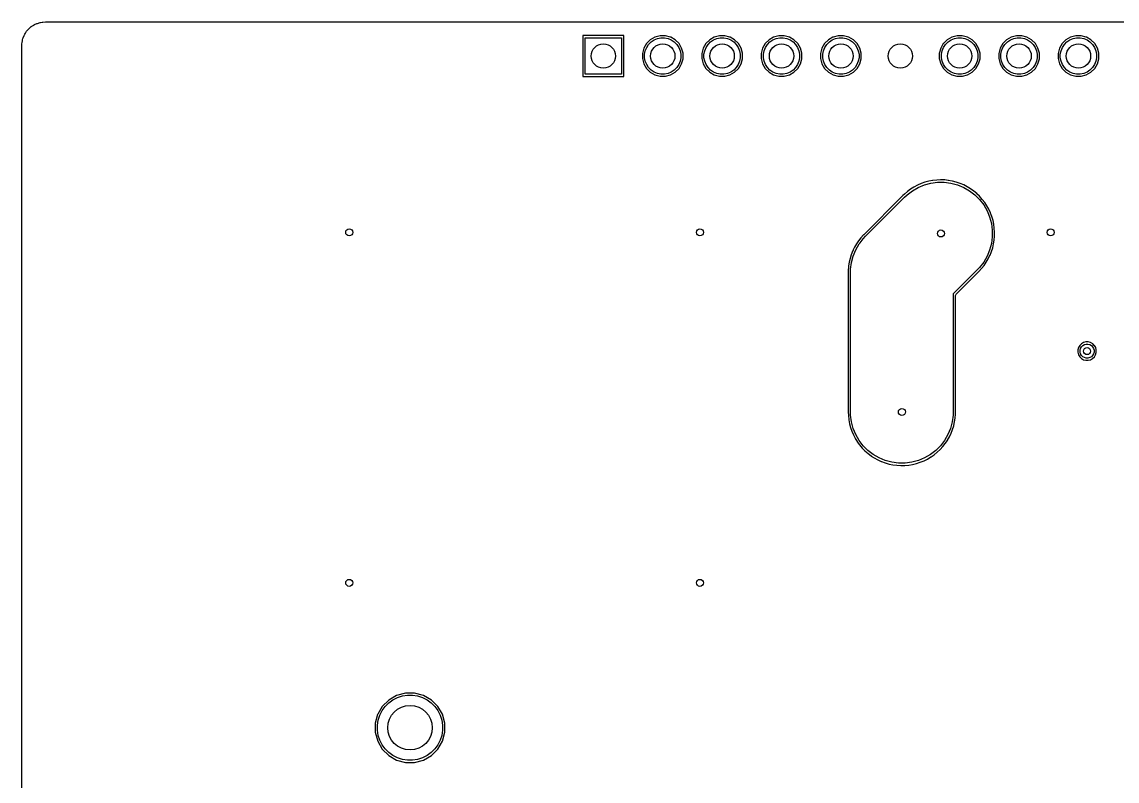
# Model space of a CAD drawing. Header units: inches. Extents: x 3.92 to 7.78, y -6.06 to -2.2.
# Drawn here: x 3.917 to 5.762, y -3.484 to -2.205 of the extents above; entities that cross this region are included whole.
import ezdxf

# ---------------------------------------------------------------- set-up
doc = ezdxf.new("R2010")
doc.units = ezdxf.units.IN
doc.header["$MEASUREMENT"] = 0
doc.layers.add('In1.Cu', color=91, linetype='CONTINUOUS', true_color=0x7fc87f)

msp = doc.modelspace()

# ---------------------------------------------------------------- linework, layer by layer
at = {"layer": 'In1.Cu', "linetype": 'CONTINUOUS'}
for p, q in [((3.9317, -2.2136), (3.9329, -2.2128)), ((3.9329, -2.2128), (3.933, -2.2125)), ((3.933, -2.2125), (3.9362, -2.2105)), ((3.9362, -2.2105), (3.9369, -2.21)), ((3.9369, -2.21), (3.937, -2.21)), ((3.937, -2.21), (3.9385, -2.2092)), ((3.9385, -2.2092), (3.9387, -2.2091)), ((3.9387, -2.2091), (3.9426, -2.2072)), ((3.9426, -2.2072), (3.9428, -2.2072)), ((3.9428, -2.2072), (3.9431, -2.2071)), ((3.9431, -2.2071), (3.9434, -2.207)), ((3.9434, -2.207), (3.9478, -2.2056)), ((3.9478, -2.2056), (3.948, -2.2057)), ((3.948, -2.2057), (3.9485, -2.2056)), ((3.9485, -2.2056), (3.9486, -2.2056)), ((3.9486, -2.2056), (3.9512, -2.2051)), ((3.9512, -2.2051), (3.9513, -2.2051)), ((3.9513, -2.2051), (3.9514, -2.205)), ((3.9514, -2.205), (3.9526, -2.205)), ((3.9526, -2.205), (3.9568, -2.2045)), ((3.9568, -2.2045), (3.957, -2.2047)), ((3.957, -2.2047), (5.8309, -2.2047)), ((3.9191, -2.2324), (3.9194, -2.2313)), ((3.9194, -2.2313), (3.9195, -2.2312)), ((3.9195, -2.2312), (3.9197, -2.2306)), ((3.9197, -2.2306), (3.9198, -2.2304)), ((3.9198, -2.2304), (3.921, -2.2275)), ((3.921, -2.2275), (3.9211, -2.2272)), ((3.9211, -2.2272), (3.9212, -2.2272)), ((3.9212, -2.2272), (3.9215, -2.2264)), ((3.9215, -2.2264), (3.9216, -2.2263)), ((3.9216, -2.2263), (3.9221, -2.2253)), ((3.9221, -2.2253), (3.9222, -2.2251)), ((3.9222, -2.2251), (3.9231, -2.2236)), ((3.9231, -2.2235), (3.9242, -2.222)), ((3.9231, -2.2236), (3.9231, -2.2235)), ((3.9242, -2.2219), (3.9245, -2.2215)), ((3.9242, -2.222), (3.9242, -2.2219)), ((3.9245, -2.2215), (3.9253, -2.2203)), ((3.9253, -2.2203), (3.9259, -2.2196)), ((3.9253, -2.2203), (3.9253, -2.2203)), ((3.9259, -2.2195), (3.9269, -2.2184)), ((3.9259, -2.2196), (3.9259, -2.2195)), ((3.9269, -2.2184), (3.927, -2.2182)), ((3.927, -2.2182), (3.9276, -2.2175)), ((3.9276, -2.2175), (3.9285, -2.2167)), ((3.9285, -2.2167), (3.9298, -2.2154)), ((3.9298, -2.2154), (3.9307, -2.2144)), ((3.9307, -2.2144), (3.9308, -2.2144)), ((3.9308, -2.2144), (3.9317, -2.2136)), ((4.9309, -2.2275), (4.8619, -2.2275)), ((4.8619, -2.2275), (4.8619, -2.2965)), ((4.8657, -2.2927), (4.8657, -2.2313)), ((4.8657, -2.2313), (4.9272, -2.2313)), ((4.9272, -2.2313), (4.9272, -2.2927)), ((4.9309, -2.2576), (4.9309, -2.2275)), ((4.9831, -2.2302), (4.9755, -2.2346)), ((4.9832, -2.2301), (4.9831, -2.2302)), ((4.992, -2.2278), (4.9832, -2.2301)), ((4.9875, -2.2326), (4.9934, -2.2314)), ((5.0009, -2.2278), (4.992, -2.2278)), ((4.9934, -2.2314), (4.9995, -2.2314)), ((4.9995, -2.2314), (5.0054, -2.2326)), ((5.0097, -2.2301), (5.0009, -2.2278)), ((5.0098, -2.2302), (5.0097, -2.2301)), ((5.0174, -2.2346), (5.0098, -2.2302)), ((5.0831, -2.2302), (5.0755, -2.2346)), ((5.0832, -2.2301), (5.0831, -2.2302)), ((5.092, -2.2278), (5.0832, -2.2301)), ((5.0875, -2.2326), (5.0934, -2.2314)), ((5.1009, -2.2278), (5.092, -2.2278)), ((5.0934, -2.2314), (5.0995, -2.2314)), ((5.0995, -2.2314), (5.1054, -2.2326)), ((5.1097, -2.2301), (5.1009, -2.2278)), ((5.1098, -2.2302), (5.1097, -2.2301)), ((5.1174, -2.2346), (5.1098, -2.2302)), ((5.1831, -2.2302), (5.1755, -2.2346)), ((5.1832, -2.2301), (5.1831, -2.2302)), ((5.192, -2.2278), (5.1832, -2.2301)), ((5.1875, -2.2326), (5.1934, -2.2314)), ((5.2009, -2.2278), (5.192, -2.2278)), ((5.1934, -2.2314), (5.1995, -2.2314)), ((5.1995, -2.2314), (5.2054, -2.2326)), ((5.2097, -2.2301), (5.2009, -2.2278)), ((5.2098, -2.2302), (5.2097, -2.2301)), ((5.2174, -2.2346), (5.2098, -2.2302)), ((5.2831, -2.2302), (5.2755, -2.2346)), ((5.2832, -2.2301), (5.2831, -2.2302)), ((5.292, -2.2278), (5.2832, -2.2301)), ((5.2875, -2.2326), (5.2934, -2.2314)), ((5.3009, -2.2278), (5.292, -2.2278)), ((5.2934, -2.2314), (5.2995, -2.2314)), ((5.2995, -2.2314), (5.3054, -2.2326)), ((5.3097, -2.2301), (5.3009, -2.2278)), ((5.3098, -2.2302), (5.3097, -2.2301)), ((5.3174, -2.2346), (5.3098, -2.2302)), ((5.4831, -2.2302), (5.4755, -2.2346)), ((5.4832, -2.2301), (5.4831, -2.2302)), ((5.492, -2.2278), (5.4832, -2.2301)), ((5.4875, -2.2326), (5.4934, -2.2314)), ((5.5009, -2.2278), (5.492, -2.2278)), ((5.4934, -2.2314), (5.4995, -2.2314)), ((5.4995, -2.2314), (5.5054, -2.2326)), ((5.5097, -2.2301), (5.5009, -2.2278)), ((5.5098, -2.2302), (5.5097, -2.2301)), ((5.5174, -2.2346), (5.5098, -2.2302)), ((5.5831, -2.2302), (5.5755, -2.2346)), ((5.5832, -2.2301), (5.5831, -2.2302)), ((5.592, -2.2278), (5.5832, -2.2301)), ((5.5875, -2.2326), (5.5934, -2.2314)), ((5.6009, -2.2278), (5.592, -2.2278)), ((5.5934, -2.2314), (5.5995, -2.2314)), ((5.5995, -2.2314), (5.6054, -2.2326)), ((5.6097, -2.2301), (5.6009, -2.2278)), ((5.6098, -2.2302), (5.6097, -2.2301)), ((5.6174, -2.2346), (5.6098, -2.2302)), ((5.6831, -2.2302), (5.6755, -2.2346)), ((5.6832, -2.2301), (5.6831, -2.2302)), ((5.692, -2.2278), (5.6832, -2.2301)), ((5.6875, -2.2326), (5.6934, -2.2314)), ((5.7009, -2.2278), (5.692, -2.2278)), ((5.6934, -2.2314), (5.6995, -2.2314)), ((5.6995, -2.2314), (5.7054, -2.2326)), ((5.7097, -2.2301), (5.7009, -2.2278)), ((5.7098, -2.2302), (5.7097, -2.2301)), ((5.7174, -2.2346), (5.7098, -2.2302)), ((3.9173, -2.244), (3.9174, -2.2427)), ((3.9173, -2.6267), (3.9173, -2.244)), ((3.9174, -2.2417), (3.9176, -2.2394)), ((3.9174, -2.2427), (3.9174, -2.2417)), ((3.9176, -2.2391), (3.9181, -2.2362)), ((3.9176, -2.2394), (3.9176, -2.2391)), ((3.9181, -2.2362), (3.9183, -2.2352)), ((3.9181, -2.2362), (3.9181, -2.2362)), ((3.9183, -2.2352), (3.9184, -2.235)), ((3.9184, -2.235), (3.9185, -2.2346)), ((3.9185, -2.2346), (3.9191, -2.2324)), ((4.9646, -2.2488), (4.9622, -2.2576)), ((4.9689, -2.2411), (4.9646, -2.2487)), ((4.9646, -2.2487), (4.9646, -2.2488)), ((4.9671, -2.2531), (4.9694, -2.2475)), ((4.9691, -2.241), (4.9689, -2.2411)), ((4.9755, -2.2346), (4.9691, -2.241)), ((4.9694, -2.2475), (4.9727, -2.2425)), ((4.9727, -2.2425), (4.977, -2.2383)), ((4.977, -2.2383), (4.982, -2.2349)), ((4.982, -2.2349), (4.9875, -2.2326)), ((5.0054, -2.2326), (5.0109, -2.2349)), ((5.0109, -2.2349), (5.0159, -2.2383)), ((5.0159, -2.2383), (5.0202, -2.2425)), ((5.0239, -2.241), (5.0174, -2.2346)), ((5.0202, -2.2425), (5.0235, -2.2475)), ((5.0235, -2.2475), (5.0258, -2.2531)), ((5.0283, -2.2488), (5.0239, -2.241)), ((5.0307, -2.2574), (5.0283, -2.2488)), ((5.0646, -2.2488), (5.0622, -2.2576)), ((5.0689, -2.2411), (5.0646, -2.2487)), ((5.0646, -2.2487), (5.0646, -2.2488)), ((5.0671, -2.2531), (5.0694, -2.2475)), ((5.0691, -2.241), (5.0689, -2.2411)), ((5.0755, -2.2346), (5.0691, -2.241)), ((5.0694, -2.2475), (5.0727, -2.2425)), ((5.0727, -2.2425), (5.077, -2.2383)), ((5.077, -2.2383), (5.082, -2.2349)), ((5.082, -2.2349), (5.0875, -2.2326)), ((5.1054, -2.2326), (5.1109, -2.2349)), ((5.1109, -2.2349), (5.1159, -2.2383)), ((5.1159, -2.2383), (5.1202, -2.2425)), ((5.1239, -2.241), (5.1174, -2.2346)), ((5.1202, -2.2425), (5.1235, -2.2475)), ((5.1235, -2.2475), (5.1258, -2.2531)), ((5.1283, -2.2488), (5.1239, -2.241)), ((5.1307, -2.2574), (5.1283, -2.2488)), ((5.1646, -2.2488), (5.1622, -2.2576)), ((5.1689, -2.2411), (5.1646, -2.2487)), ((5.1646, -2.2487), (5.1646, -2.2488)), ((5.1671, -2.2531), (5.1694, -2.2475)), ((5.1691, -2.241), (5.1689, -2.2411)), ((5.1755, -2.2346), (5.1691, -2.241)), ((5.1694, -2.2475), (5.1727, -2.2425)), ((5.1727, -2.2425), (5.177, -2.2383)), ((5.177, -2.2383), (5.182, -2.2349)), ((5.182, -2.2349), (5.1875, -2.2326)), ((5.2054, -2.2326), (5.2109, -2.2349)), ((5.2109, -2.2349), (5.2159, -2.2383)), ((5.2159, -2.2383), (5.2202, -2.2425)), ((5.2239, -2.241), (5.2174, -2.2346)), ((5.2202, -2.2425), (5.2235, -2.2475)), ((5.2235, -2.2475), (5.2258, -2.2531)), ((5.2283, -2.2488), (5.2239, -2.241)), ((5.2307, -2.2574), (5.2283, -2.2488)), ((5.2646, -2.2488), (5.2622, -2.2576)), ((5.2689, -2.2411), (5.2646, -2.2487)), ((5.2646, -2.2487), (5.2646, -2.2488)), ((5.2671, -2.2531), (5.2694, -2.2475)), ((5.2691, -2.241), (5.2689, -2.2411)), ((5.2755, -2.2346), (5.2691, -2.241)), ((5.2694, -2.2475), (5.2727, -2.2425)), ((5.2727, -2.2425), (5.277, -2.2383)), ((5.277, -2.2383), (5.282, -2.2349)), ((5.282, -2.2349), (5.2875, -2.2326)), ((5.3054, -2.2326), (5.3109, -2.2349)), ((5.3109, -2.2349), (5.3159, -2.2383)), ((5.3159, -2.2383), (5.3202, -2.2425)), ((5.3239, -2.241), (5.3174, -2.2346)), ((5.3202, -2.2425), (5.3235, -2.2475)), ((5.3235, -2.2475), (5.3258, -2.2531)), ((5.3283, -2.2488), (5.3239, -2.241)), ((5.3307, -2.2574), (5.3283, -2.2488)), ((5.4646, -2.2488), (5.4622, -2.2576)), ((5.4689, -2.2411), (5.4646, -2.2487)), ((5.4646, -2.2487), (5.4646, -2.2488)), ((5.4671, -2.2531), (5.4694, -2.2475)), ((5.4691, -2.241), (5.4689, -2.2411)), ((5.4755, -2.2346), (5.4691, -2.241)), ((5.4694, -2.2475), (5.4727, -2.2425)), ((5.4727, -2.2425), (5.477, -2.2383)), ((5.477, -2.2383), (5.482, -2.2349)), ((5.482, -2.2349), (5.4875, -2.2326)), ((5.5054, -2.2326), (5.5109, -2.2349)), ((5.5109, -2.2349), (5.5159, -2.2383)), ((5.5159, -2.2383), (5.5202, -2.2425)), ((5.5239, -2.241), (5.5174, -2.2346)), ((5.5202, -2.2425), (5.5235, -2.2475)), ((5.5235, -2.2475), (5.5258, -2.2531)), ((5.5283, -2.2488), (5.5239, -2.241)), ((5.5307, -2.2574), (5.5283, -2.2488)), ((5.5646, -2.2488), (5.5622, -2.2576)), ((5.5689, -2.2411), (5.5646, -2.2487)), ((5.5646, -2.2487), (5.5646, -2.2488)), ((5.5671, -2.2531), (5.5694, -2.2475)), ((5.5691, -2.241), (5.5689, -2.2411)), ((5.5755, -2.2346), (5.5691, -2.241)), ((5.5694, -2.2475), (5.5727, -2.2425)), ((5.5727, -2.2425), (5.577, -2.2383)), ((5.577, -2.2383), (5.582, -2.2349)), ((5.582, -2.2349), (5.5875, -2.2326)), ((5.6054, -2.2326), (5.6109, -2.2349)), ((5.6109, -2.2349), (5.6159, -2.2383)), ((5.6159, -2.2383), (5.6202, -2.2425)), ((5.6239, -2.241), (5.6174, -2.2346)), ((5.6202, -2.2425), (5.6235, -2.2475)), ((5.6235, -2.2475), (5.6258, -2.2531)), ((5.6283, -2.2488), (5.6239, -2.241)), ((5.6307, -2.2574), (5.6283, -2.2488)), ((5.6646, -2.2488), (5.6622, -2.2576)), ((5.6689, -2.2411), (5.6646, -2.2487)), ((5.6646, -2.2487), (5.6646, -2.2488)), ((5.6671, -2.2531), (5.6694, -2.2475)), ((5.6691, -2.241), (5.6689, -2.2411)), ((5.6755, -2.2346), (5.6691, -2.241)), ((5.6694, -2.2475), (5.6727, -2.2425)), ((5.6727, -2.2425), (5.677, -2.2383)), ((5.677, -2.2383), (5.682, -2.2349)), ((5.682, -2.2349), (5.6875, -2.2326)), ((5.7054, -2.2326), (5.7109, -2.2349)), ((5.7109, -2.2349), (5.7159, -2.2383)), ((5.7159, -2.2383), (5.7202, -2.2425)), ((5.7239, -2.241), (5.7174, -2.2346)), ((5.7202, -2.2425), (5.7235, -2.2475)), ((5.7235, -2.2475), (5.7258, -2.2531)), ((5.7283, -2.2488), (5.7239, -2.241)), ((5.7307, -2.2574), (5.7283, -2.2488)), ((4.9309, -2.2965), (4.9309, -2.2576)), ((4.9622, -2.2576), (4.9622, -2.2664)), ((4.9622, -2.2664), (4.9646, -2.2752)), ((4.9659, -2.259), (4.9671, -2.2531)), ((4.9659, -2.265), (4.9659, -2.259)), ((4.9671, -2.2709), (4.9659, -2.265)), ((5.0258, -2.2531), (5.027, -2.259)), ((5.027, -2.265), (5.0258, -2.2709)), ((5.027, -2.259), (5.027, -2.265)), ((5.0283, -2.2752), (5.0307, -2.2666)), ((5.0307, -2.2576), (5.0307, -2.2574)), ((5.0307, -2.2666), (5.0307, -2.2576)), ((5.0622, -2.2576), (5.0622, -2.2664)), ((5.0622, -2.2664), (5.0646, -2.2752)), ((5.0659, -2.259), (5.0671, -2.2531)), ((5.0659, -2.265), (5.0659, -2.259)), ((5.0671, -2.2709), (5.0659, -2.265)), ((5.1258, -2.2531), (5.127, -2.259)), ((5.127, -2.265), (5.1258, -2.2709)), ((5.127, -2.259), (5.127, -2.265)), ((5.1283, -2.2752), (5.1307, -2.2666)), ((5.1307, -2.2576), (5.1307, -2.2574)), ((5.1307, -2.2666), (5.1307, -2.2576)), ((5.1622, -2.2576), (5.1622, -2.2664)), ((5.1622, -2.2664), (5.1646, -2.2752)), ((5.1659, -2.259), (5.1671, -2.2531)), ((5.1659, -2.265), (5.1659, -2.259)), ((5.1671, -2.2709), (5.1659, -2.265)), ((5.2258, -2.2531), (5.227, -2.259)), ((5.227, -2.265), (5.2258, -2.2709)), ((5.227, -2.259), (5.227, -2.265)), ((5.2283, -2.2752), (5.2307, -2.2666)), ((5.2307, -2.2576), (5.2307, -2.2574)), ((5.2307, -2.2666), (5.2307, -2.2576)), ((5.2622, -2.2576), (5.2622, -2.2664)), ((5.2622, -2.2664), (5.2646, -2.2752)), ((5.2659, -2.259), (5.2671, -2.2531)), ((5.2659, -2.265), (5.2659, -2.259)), ((5.2671, -2.2709), (5.2659, -2.265)), ((5.3258, -2.2531), (5.327, -2.259)), ((5.327, -2.265), (5.3258, -2.2709)), ((5.327, -2.259), (5.327, -2.265)), ((5.3283, -2.2752), (5.3307, -2.2666)), ((5.3307, -2.2594), (5.3307, -2.2574)), ((5.3307, -2.2666), (5.3307, -2.2594)), ((5.4622, -2.2576), (5.4622, -2.2664)), ((5.4622, -2.2664), (5.4646, -2.2752)), ((5.4659, -2.259), (5.4671, -2.2531)), ((5.4659, -2.265), (5.4659, -2.259)), ((5.4671, -2.2709), (5.4659, -2.265)), ((5.5258, -2.2531), (5.527, -2.259)), ((5.527, -2.265), (5.5258, -2.2709)), ((5.527, -2.259), (5.527, -2.265)), ((5.5283, -2.2752), (5.5307, -2.2666)), ((5.5307, -2.2576), (5.5307, -2.2574)), ((5.5307, -2.2666), (5.5307, -2.2576)), ((5.5622, -2.2576), (5.5622, -2.2664)), ((5.5622, -2.2664), (5.5646, -2.2752)), ((5.5659, -2.259), (5.5671, -2.2531)), ((5.5659, -2.265), (5.5659, -2.259)), ((5.5671, -2.2709), (5.5659, -2.265)), ((5.6258, -2.2531), (5.627, -2.259)), ((5.627, -2.265), (5.6258, -2.2709)), ((5.627, -2.259), (5.627, -2.265)), ((5.6283, -2.2752), (5.6307, -2.2666)), ((5.6307, -2.2576), (5.6307, -2.2574)), ((5.6307, -2.2666), (5.6307, -2.2576)), ((5.6622, -2.2576), (5.6622, -2.2664)), ((5.6622, -2.2664), (5.6646, -2.2752)), ((5.6659, -2.259), (5.6671, -2.2531)), ((5.6659, -2.265), (5.6659, -2.259)), ((5.6671, -2.2709), (5.6659, -2.265)), ((5.7258, -2.2531), (5.727, -2.259)), ((5.727, -2.265), (5.7258, -2.2709)), ((5.727, -2.259), (5.727, -2.265)), ((5.7283, -2.2752), (5.7307, -2.2666)), ((5.7307, -2.2666), (5.7307, -2.2574)), ((4.9646, -2.2752), (4.9646, -2.2754)), ((4.9646, -2.2754), (4.969, -2.283)), ((4.9694, -2.2765), (4.9671, -2.2709)), ((4.969, -2.283), (4.9755, -2.2894)), ((4.9727, -2.2815), (4.9694, -2.2765)), ((4.977, -2.2857), (4.9727, -2.2815)), ((4.982, -2.2891), (4.977, -2.2857)), ((5.0159, -2.2857), (5.0109, -2.2891)), ((5.0202, -2.2815), (5.0159, -2.2857)), ((5.0174, -2.2894), (5.0239, -2.283)), ((5.0235, -2.2765), (5.0202, -2.2815)), ((5.0258, -2.2709), (5.0235, -2.2765)), ((5.0239, -2.283), (5.0283, -2.2752)), ((5.0646, -2.2752), (5.0646, -2.2754)), ((5.0646, -2.2754), (5.069, -2.283)), ((5.0694, -2.2765), (5.0671, -2.2709)), ((5.069, -2.283), (5.0755, -2.2894)), ((5.0727, -2.2815), (5.0694, -2.2765)), ((5.077, -2.2857), (5.0727, -2.2815)), ((5.082, -2.2891), (5.077, -2.2857)), ((5.1159, -2.2857), (5.1109, -2.2891)), ((5.1202, -2.2815), (5.1159, -2.2857)), ((5.1174, -2.2894), (5.1239, -2.283)), ((5.1235, -2.2765), (5.1202, -2.2815)), ((5.1258, -2.2709), (5.1235, -2.2765)), ((5.1239, -2.283), (5.1283, -2.2752)), ((5.1646, -2.2752), (5.1646, -2.2754)), ((5.1646, -2.2754), (5.169, -2.283)), ((5.1694, -2.2765), (5.1671, -2.2709)), ((5.169, -2.283), (5.1755, -2.2894)), ((5.1727, -2.2815), (5.1694, -2.2765)), ((5.177, -2.2857), (5.1727, -2.2815)), ((5.182, -2.2891), (5.177, -2.2857)), ((5.2159, -2.2857), (5.2109, -2.2891)), ((5.2202, -2.2815), (5.2159, -2.2857)), ((5.2174, -2.2894), (5.2239, -2.283)), ((5.2235, -2.2765), (5.2202, -2.2815)), ((5.2258, -2.2709), (5.2235, -2.2765)), ((5.2239, -2.283), (5.2283, -2.2752)), ((5.2646, -2.2752), (5.2646, -2.2754)), ((5.2646, -2.2754), (5.269, -2.283)), ((5.2694, -2.2765), (5.2671, -2.2709)), ((5.269, -2.283), (5.2755, -2.2894)), ((5.2727, -2.2815), (5.2694, -2.2765)), ((5.277, -2.2857), (5.2727, -2.2815)), ((5.282, -2.2891), (5.277, -2.2857)), ((5.3159, -2.2857), (5.3109, -2.2891)), ((5.3202, -2.2815), (5.3159, -2.2857)), ((5.3174, -2.2894), (5.3239, -2.283)), ((5.3235, -2.2765), (5.3202, -2.2815)), ((5.3258, -2.2709), (5.3235, -2.2765)), ((5.3239, -2.283), (5.3283, -2.2752)), ((5.4646, -2.2752), (5.4646, -2.2754)), ((5.4646, -2.2754), (5.469, -2.283)), ((5.4694, -2.2765), (5.4671, -2.2709)), ((5.469, -2.283), (5.4755, -2.2894)), ((5.4727, -2.2815), (5.4694, -2.2765)), ((5.477, -2.2857), (5.4727, -2.2815)), ((5.482, -2.2891), (5.477, -2.2857)), ((5.5159, -2.2857), (5.5109, -2.2891)), ((5.5202, -2.2815), (5.5159, -2.2857)), ((5.5174, -2.2894), (5.5239, -2.283)), ((5.5235, -2.2765), (5.5202, -2.2815)), ((5.5258, -2.2709), (5.5235, -2.2765)), ((5.5239, -2.283), (5.5283, -2.2752)), ((5.5646, -2.2752), (5.5646, -2.2754)), ((5.5646, -2.2754), (5.569, -2.283)), ((5.5694, -2.2765), (5.5671, -2.2709)), ((5.569, -2.283), (5.5755, -2.2894)), ((5.5727, -2.2815), (5.5694, -2.2765)), ((5.577, -2.2857), (5.5727, -2.2815)), ((5.582, -2.2891), (5.577, -2.2857)), ((5.6159, -2.2857), (5.6109, -2.2891)), ((5.6202, -2.2815), (5.6159, -2.2857)), ((5.6174, -2.2894), (5.6239, -2.283)), ((5.6235, -2.2765), (5.6202, -2.2815)), ((5.6258, -2.2709), (5.6235, -2.2765)), ((5.6239, -2.283), (5.6283, -2.2752)), ((5.6646, -2.2752), (5.6646, -2.2754)), ((5.6646, -2.2754), (5.669, -2.283)), ((5.6694, -2.2765), (5.6671, -2.2709)), ((5.669, -2.283), (5.6755, -2.2894)), ((5.6727, -2.2815), (5.6694, -2.2765)), ((5.677, -2.2857), (5.6727, -2.2815)), ((5.682, -2.2891), (5.677, -2.2857)), ((5.7159, -2.2857), (5.7109, -2.2891)), ((5.7202, -2.2815), (5.7159, -2.2857)), ((5.7174, -2.2894), (5.7239, -2.283)), ((5.7235, -2.2765), (5.7202, -2.2815)), ((5.7258, -2.2709), (5.7235, -2.2765)), ((5.7239, -2.283), (5.7283, -2.2752)), ((4.8619, -2.2965), (4.9309, -2.2965)), ((4.9272, -2.2927), (4.8657, -2.2927)), ((4.9755, -2.2894), (4.9832, -2.2939)), ((4.9875, -2.2914), (4.982, -2.2891)), ((4.9832, -2.2939), (4.9919, -2.2962)), ((4.9934, -2.2926), (4.9875, -2.2914)), ((4.9919, -2.2962), (5.001, -2.2962)), ((4.9995, -2.2926), (4.9934, -2.2926)), ((5.0054, -2.2914), (4.9995, -2.2926)), ((5.001, -2.2962), (5.0097, -2.2939)), ((5.0109, -2.2891), (5.0054, -2.2914)), ((5.0097, -2.2939), (5.0174, -2.2894)), ((5.0097, -2.2939), (5.0097, -2.2939)), ((5.0755, -2.2894), (5.0832, -2.2939)), ((5.0875, -2.2914), (5.082, -2.2891)), ((5.0832, -2.2939), (5.0919, -2.2962)), ((5.0934, -2.2926), (5.0875, -2.2914)), ((5.0919, -2.2962), (5.101, -2.2962)), ((5.0995, -2.2926), (5.0934, -2.2926)), ((5.1054, -2.2914), (5.0995, -2.2926)), ((5.101, -2.2962), (5.1097, -2.2939)), ((5.1109, -2.2891), (5.1054, -2.2914)), ((5.1097, -2.2939), (5.1174, -2.2894)), ((5.1097, -2.2939), (5.1097, -2.2939)), ((5.1755, -2.2894), (5.1832, -2.2939)), ((5.1875, -2.2914), (5.182, -2.2891)), ((5.1832, -2.2939), (5.1919, -2.2962)), ((5.1934, -2.2926), (5.1875, -2.2914)), ((5.1919, -2.2962), (5.201, -2.2962)), ((5.1995, -2.2926), (5.1934, -2.2926)), ((5.2054, -2.2914), (5.1995, -2.2926)), ((5.201, -2.2962), (5.2097, -2.2939)), ((5.2109, -2.2891), (5.2054, -2.2914)), ((5.2097, -2.2939), (5.2174, -2.2894)), ((5.2097, -2.2939), (5.2097, -2.2939)), ((5.2755, -2.2894), (5.2832, -2.2939)), ((5.2875, -2.2914), (5.282, -2.2891)), ((5.2832, -2.2939), (5.2919, -2.2962)), ((5.2934, -2.2926), (5.2875, -2.2914)), ((5.2919, -2.2962), (5.301, -2.2962)), ((5.2995, -2.2926), (5.2934, -2.2926)), ((5.3054, -2.2914), (5.2995, -2.2926)), ((5.301, -2.2962), (5.3097, -2.2939)), ((5.3109, -2.2891), (5.3054, -2.2914)), ((5.3097, -2.2939), (5.3174, -2.2894)), ((5.3097, -2.2939), (5.3097, -2.2939)), ((5.4755, -2.2894), (5.4832, -2.2939)), ((5.4875, -2.2914), (5.482, -2.2891)), ((5.4832, -2.2939), (5.4919, -2.2962)), ((5.4934, -2.2926), (5.4875, -2.2914)), ((5.4919, -2.2962), (5.501, -2.2962)), ((5.4995, -2.2926), (5.4934, -2.2926)), ((5.5054, -2.2914), (5.4995, -2.2926)), ((5.501, -2.2962), (5.5097, -2.2939)), ((5.5109, -2.2891), (5.5054, -2.2914)), ((5.5097, -2.2939), (5.5174, -2.2894)), ((5.5097, -2.2939), (5.5097, -2.2939)), ((5.5755, -2.2894), (5.5832, -2.2939)), ((5.5875, -2.2914), (5.582, -2.2891)), ((5.5832, -2.2939), (5.5919, -2.2962)), ((5.5934, -2.2926), (5.5875, -2.2914)), ((5.5919, -2.2962), (5.601, -2.2962)), ((5.5995, -2.2926), (5.5934, -2.2926)), ((5.6054, -2.2914), (5.5995, -2.2926)), ((5.601, -2.2962), (5.6097, -2.2939)), ((5.6109, -2.2891), (5.6054, -2.2914)), ((5.6097, -2.2939), (5.6174, -2.2894)), ((5.6097, -2.2939), (5.6097, -2.2939)), ((5.6755, -2.2894), (5.6832, -2.2939)), ((5.6875, -2.2914), (5.682, -2.2891)), ((5.6832, -2.2939), (5.6919, -2.2962)), ((5.6934, -2.2926), (5.6875, -2.2914)), ((5.6919, -2.2962), (5.701, -2.2962)), ((5.6995, -2.2926), (5.6934, -2.2926)), ((5.7054, -2.2914), (5.6995, -2.2926)), ((5.701, -2.2962), (5.7097, -2.2939)), ((5.7109, -2.2891), (5.7054, -2.2914)), ((5.7097, -2.2939), (5.7174, -2.2894)), ((5.7097, -2.2939), (5.7097, -2.2939)), ((5.4578, -2.4709), (5.4511, -2.4717)), ((5.4579, -2.4709), (5.4578, -2.4709)), ((5.4643, -2.4706), (5.4579, -2.4709)), ((5.4711, -2.4708), (5.4643, -2.4706)), ((5.4712, -2.4708), (5.4711, -2.4708)), ((5.4773, -2.4715), (5.4712, -2.4708)), ((5.4078, -2.4959), (5.4168, -2.489)), ((5.4138, -2.4865), (5.4087, -2.4902)), ((5.4195, -2.4828), (5.4138, -2.4865)), ((5.4168, -2.489), (5.4266, -2.4834)), ((5.4254, -2.4798), (5.4195, -2.4828)), ((5.4315, -2.477), (5.4254, -2.4797)), ((5.4254, -2.4797), (5.4254, -2.4798)), ((5.4266, -2.4834), (5.4371, -2.479)), ((5.4379, -2.4748), (5.4315, -2.477)), ((5.4371, -2.479), (5.448, -2.4761)), ((5.4446, -2.473), (5.4379, -2.4748)), ((5.4447, -2.4729), (5.4446, -2.473)), ((5.4508, -2.4717), (5.4447, -2.4729)), ((5.4447, -2.4729), (5.4447, -2.4729)), ((5.448, -2.4761), (5.4592, -2.4746)), ((5.4509, -2.4717), (5.4508, -2.4717)), ((5.4511, -2.4717), (5.4509, -2.4717)), ((5.4592, -2.4746), (5.4706, -2.4746)), ((5.4706, -2.4746), (5.4818, -2.4761)), ((5.4775, -2.4715), (5.4773, -2.4715)), ((5.4776, -2.4715), (5.4775, -2.4715)), ((5.4839, -2.4726), (5.4776, -2.4715)), ((5.4818, -2.4761), (5.4927, -2.479)), ((5.4839, -2.4727), (5.4839, -2.4726)), ((5.4841, -2.4727), (5.4839, -2.4727)), ((5.4906, -2.4743), (5.4841, -2.4727)), ((5.4971, -2.4766), (5.4906, -2.4743)), ((5.4927, -2.479), (5.5032, -2.4834)), ((5.4973, -2.4767), (5.4971, -2.4766)), ((5.4974, -2.4767), (5.4973, -2.4767)), ((5.5033, -2.4791), (5.4974, -2.4767)), ((5.5032, -2.4834), (5.513, -2.489)), ((5.5091, -2.4822), (5.5033, -2.4791)), ((5.5092, -2.4822), (5.5091, -2.4822)), ((5.5091, -2.4822), (5.5091, -2.4822)), ((5.5146, -2.4855), (5.5092, -2.4822)), ((5.513, -2.489), (5.522, -2.4959)), ((5.5202, -2.4896), (5.5146, -2.4855)), ((5.5254, -2.4939), (5.5202, -2.4896)), ((5.401, -2.4971), (5.3352, -2.563)), ((5.3378, -2.5656), (5.4037, -2.4998)), ((5.4035, -2.4947), (5.401, -2.4971)), ((5.4087, -2.4902), (5.4035, -2.4947)), ((5.4037, -2.4998), (5.4078, -2.4959)), ((5.522, -2.4959), (5.53, -2.5039)), ((5.5255, -2.494), (5.5254, -2.4939)), ((5.5301, -2.4983), (5.5255, -2.494)), ((5.53, -2.5039), (5.5369, -2.5129)), ((5.5346, -2.5035), (5.5301, -2.4983)), ((5.5387, -2.5087), (5.5346, -2.5035)), ((5.5369, -2.5129), (5.5426, -2.5227)), ((5.5424, -2.5143), (5.5387, -2.5087)), ((5.5454, -2.5199), (5.5424, -2.5143)), ((5.5426, -2.5227), (5.5469, -2.5332)), ((5.5483, -2.5263), (5.5454, -2.5199)), ((5.5484, -2.5264), (5.5483, -2.5263)), ((5.5484, -2.5265), (5.5484, -2.5264)), ((5.5506, -2.5323), (5.5484, -2.5265)), ((5.5469, -2.5332), (5.5498, -2.5441)), ((5.5498, -2.5441), (5.5513, -2.5554)), ((5.5526, -2.5389), (5.5506, -2.5323)), ((5.5539, -2.5452), (5.5526, -2.5389)), ((5.3349, -2.5632), (5.3346, -2.5635)), ((5.3352, -2.563), (5.3349, -2.5632)), ((5.5513, -2.5554), (5.5513, -2.5667)), ((5.5548, -2.552), (5.5539, -2.5452)), ((5.5553, -2.5587), (5.5548, -2.552)), ((5.5552, -2.5654), (5.5553, -2.5587)), ((5.3226, -2.5787), (5.3194, -2.5841)), ((5.3214, -2.5885), (5.3271, -2.5787)), ((5.3227, -2.5785), (5.3226, -2.5787)), ((5.3228, -2.5784), (5.3227, -2.5785)), ((5.3241, -2.5765), (5.3228, -2.5784)), ((5.3261, -2.5735), (5.3241, -2.5765)), ((5.3241, -2.5765), (5.3241, -2.5765)), ((5.33, -2.5686), (5.3261, -2.5735)), ((5.3261, -2.5735), (5.3261, -2.5735)), ((5.3271, -2.5787), (5.3288, -2.5765)), ((5.3288, -2.5765), (5.334, -2.5698)), ((5.3301, -2.5685), (5.33, -2.5686)), ((5.3346, -2.5635), (5.3301, -2.5685)), ((5.334, -2.5698), (5.3378, -2.5656)), ((5.5498, -2.5779), (5.5469, -2.5889)), ((5.5513, -2.5667), (5.5498, -2.5779)), ((5.5521, -2.5849), (5.5536, -2.5786)), ((5.5536, -2.5786), (5.5546, -2.5724)), ((5.5546, -2.5721), (5.5552, -2.5657)), ((5.5546, -2.5724), (5.5546, -2.5721)), ((5.5552, -2.5657), (5.5552, -2.5654)), ((5.3139, -2.5967), (5.3119, -2.603)), ((5.3148, -2.5943), (5.3139, -2.5967)), ((5.3142, -2.61), (5.3171, -2.599)), ((5.3149, -2.5943), (5.3148, -2.5943)), ((5.3161, -2.591), (5.3149, -2.5943)), ((5.3163, -2.5906), (5.3161, -2.591)), ((5.3172, -2.5889), (5.3163, -2.5906)), ((5.3171, -2.599), (5.3214, -2.5885)), ((5.3189, -2.585), (5.3172, -2.5888)), ((5.3172, -2.5888), (5.3172, -2.5889)), ((5.319, -2.585), (5.3189, -2.585)), ((5.3194, -2.5841), (5.319, -2.585)), ((5.3194, -2.5841), (5.3194, -2.5841)), ((5.5426, -2.5993), (5.5369, -2.6091)), ((5.5469, -2.5889), (5.5426, -2.5993)), ((5.5447, -2.6035), (5.5475, -2.5978)), ((5.5475, -2.5978), (5.5476, -2.5976)), ((5.5476, -2.5976), (5.55, -2.5914)), ((5.55, -2.5914), (5.5521, -2.5849)), ((5.3093, -2.6165), (5.3088, -2.6234)), ((5.3094, -2.6156), (5.3093, -2.6164)), ((5.3093, -2.6164), (5.3093, -2.6165)), ((5.3104, -2.6095), (5.3094, -2.6156)), ((5.3119, -2.603), (5.3104, -2.6095)), ((5.3127, -2.6212), (5.3142, -2.61)), ((5.53, -2.6181), (5.5261, -2.6223)), ((5.5369, -2.6091), (5.53, -2.6181)), ((5.5333, -2.6202), (5.5375, -2.6149)), ((5.5375, -2.6148), (5.5376, -2.6147)), ((5.5375, -2.6149), (5.5375, -2.6148)), ((5.5376, -2.6147), (5.5412, -2.6096)), ((5.5412, -2.6096), (5.5413, -2.6094)), ((5.5413, -2.6094), (5.5447, -2.6035)), ((3.9173, -3.3861), (3.9173, -2.6267)), ((5.3088, -2.6234), (5.3087, -2.6267)), ((5.3087, -2.6267), (5.3087, -2.8616)), ((5.3125, -2.6268), (5.3127, -2.6212)), ((5.3125, -2.8616), (5.3125, -2.6268)), ((5.5261, -2.6223), (5.4857, -2.6627)), ((5.4904, -2.6634), (5.5289, -2.6249)), ((5.5289, -2.6249), (5.5332, -2.6202)), ((5.5332, -2.6202), (5.5333, -2.6202)), ((5.4857, -2.6627), (5.4857, -2.8616)), ((5.4894, -2.6656), (5.4904, -2.6634)), ((5.4894, -2.7573), (5.4894, -2.6656)), ((5.7015, -2.7469), (5.6986, -2.7496)), ((5.705, -2.7448), (5.7015, -2.7468)), ((5.7015, -2.7468), (5.7015, -2.7469)), ((5.709, -2.7437), (5.705, -2.7448)), ((5.705, -2.7448), (5.705, -2.7448)), ((5.7064, -2.7483), (5.7094, -2.7475)), ((5.7131, -2.7437), (5.709, -2.7437)), ((5.7094, -2.7475), (5.7125, -2.7475)), ((5.7125, -2.7475), (5.7155, -2.7483)), ((5.7168, -2.7447), (5.7131, -2.7437)), ((5.717, -2.7448), (5.7168, -2.7447)), ((5.7205, -2.7468), (5.717, -2.7448)), ((5.7206, -2.7469), (5.7205, -2.7468)), ((5.7232, -2.7495), (5.7206, -2.7469)), ((5.4894, -2.8617), (5.4894, -2.7573)), ((5.6965, -2.7532), (5.6954, -2.7573)), ((5.6954, -2.7573), (5.6954, -2.7612)), ((5.6954, -2.7612), (5.6965, -2.7652)), ((5.6986, -2.7496), (5.6965, -2.7532)), ((5.6965, -2.7652), (5.6986, -2.7688)), ((5.6993, -2.7577), (5.7001, -2.7547)), ((5.6993, -2.7608), (5.6993, -2.7577)), ((5.7001, -2.7638), (5.6993, -2.7608)), ((5.7001, -2.7547), (5.7016, -2.7521)), ((5.7016, -2.7664), (5.7001, -2.7638)), ((5.7016, -2.7521), (5.7038, -2.7499)), ((5.7038, -2.7499), (5.7064, -2.7483)), ((5.7155, -2.7483), (5.7182, -2.7499)), ((5.7182, -2.7499), (5.7203, -2.7521)), ((5.7203, -2.7521), (5.7219, -2.7547)), ((5.7219, -2.7638), (5.7203, -2.7664)), ((5.7219, -2.7547), (5.7227, -2.7577)), ((5.7227, -2.7608), (5.7219, -2.7638)), ((5.7227, -2.7577), (5.7227, -2.7608)), ((5.7235, -2.7498), (5.7232, -2.7495)), ((5.7255, -2.7533), (5.7235, -2.7498)), ((5.7235, -2.7686), (5.7254, -2.7653)), ((5.7254, -2.7653), (5.7265, -2.7613)), ((5.7254, -2.7653), (5.7254, -2.7653)), ((5.7265, -2.7572), (5.7255, -2.7533)), ((5.7265, -2.7613), (5.7265, -2.7572)), ((5.6986, -2.7688), (5.7015, -2.7717)), ((5.7015, -2.7717), (5.7015, -2.7717)), ((5.7015, -2.7717), (5.7049, -2.7737)), ((5.7038, -2.7686), (5.7016, -2.7664)), ((5.7064, -2.7702), (5.7038, -2.7686)), ((5.7049, -2.7737), (5.7051, -2.7737)), ((5.7051, -2.7737), (5.7088, -2.7747)), ((5.7094, -2.771), (5.7064, -2.7702)), ((5.7088, -2.7747), (5.7131, -2.7747)), ((5.7125, -2.771), (5.7094, -2.771)), ((5.7155, -2.7702), (5.7125, -2.771)), ((5.7131, -2.7747), (5.7168, -2.7737)), ((5.7182, -2.7686), (5.7155, -2.7702)), ((5.7168, -2.7737), (5.7204, -2.7717)), ((5.7203, -2.7664), (5.7182, -2.7686)), ((5.7204, -2.7717), (5.7235, -2.7686)), ((5.3087, -2.8616), (5.309, -2.8679)), ((5.309, -2.8679), (5.3096, -2.8746)), ((5.3096, -2.8746), (5.3097, -2.8749)), ((5.3097, -2.8749), (5.3109, -2.8815)), ((5.3127, -2.8672), (5.3125, -2.8616)), ((5.3142, -2.8785), (5.3127, -2.8672)), ((5.4855, -2.8672), (5.484, -2.8785)), ((5.4857, -2.8616), (5.4855, -2.8672)), ((5.4879, -2.8784), (5.4889, -2.8722)), ((5.4889, -2.872), (5.4894, -2.8652)), ((5.4889, -2.8722), (5.4889, -2.872)), ((5.4894, -2.8652), (5.4894, -2.8617)), ((5.3109, -2.8815), (5.3109, -2.8816)), ((5.3109, -2.8816), (5.3126, -2.8878)), ((5.3126, -2.8878), (5.3148, -2.8941)), ((5.3171, -2.8894), (5.3142, -2.8785)), ((5.3148, -2.8941), (5.3174, -2.9002)), ((5.3214, -2.8999), (5.3171, -2.8894)), ((5.4811, -2.8894), (5.4767, -2.8999)), ((5.484, -2.8785), (5.4811, -2.8894)), ((5.482, -2.8976), (5.4845, -2.8912)), ((5.4845, -2.8911), (5.4865, -2.8848)), ((5.4845, -2.8912), (5.4845, -2.8911)), ((5.4865, -2.8846), (5.4879, -2.8786)), ((5.4865, -2.8847), (5.4865, -2.8846)), ((5.4865, -2.8848), (5.4865, -2.8847)), ((5.4879, -2.8786), (5.4879, -2.8784)), ((5.3174, -2.9002), (5.3204, -2.9061)), ((5.3204, -2.9061), (5.3205, -2.9063)), ((5.3205, -2.9063), (5.3205, -2.9063)), ((5.3205, -2.9063), (5.3238, -2.9116)), ((5.3271, -2.9097), (5.3214, -2.8999)), ((5.3238, -2.9116), (5.3239, -2.9118)), ((5.3239, -2.9118), (5.324, -2.9119)), ((5.324, -2.9119), (5.3279, -2.9172)), ((5.334, -2.9187), (5.3271, -2.9097)), ((5.4711, -2.9097), (5.4642, -2.9187)), ((5.4767, -2.8999), (5.4711, -2.9097)), ((5.4722, -2.9147), (5.4757, -2.9095)), ((5.4757, -2.9095), (5.4758, -2.9094)), ((5.4758, -2.9094), (5.4791, -2.9036)), ((5.4791, -2.9036), (5.482, -2.8976)), ((5.3279, -2.9172), (5.3324, -2.9225)), ((5.3324, -2.9225), (5.3369, -2.9271)), ((5.342, -2.9267), (5.334, -2.9187)), ((5.3369, -2.9271), (5.3421, -2.9317)), ((5.351, -2.9336), (5.342, -2.9267)), ((5.3421, -2.9317), (5.3422, -2.9318)), ((5.3422, -2.9318), (5.3475, -2.9358)), ((5.4562, -2.9267), (5.4472, -2.9336)), ((5.4534, -2.9339), (5.4587, -2.9295)), ((5.4642, -2.9187), (5.4562, -2.9267)), ((5.4587, -2.9295), (5.4634, -2.9251)), ((5.4634, -2.9251), (5.4681, -2.92)), ((5.4681, -2.92), (5.4682, -2.9198)), ((5.4682, -2.9198), (5.4721, -2.9149)), ((5.4721, -2.9148), (5.4722, -2.9147)), ((5.4721, -2.9149), (5.4721, -2.9148)), ((5.3475, -2.9358), (5.3476, -2.9359)), ((5.3476, -2.9359), (5.3524, -2.939)), ((5.3608, -2.9392), (5.351, -2.9336)), ((5.3524, -2.939), (5.3527, -2.9391)), ((5.3527, -2.9391), (5.3586, -2.9424)), ((5.3586, -2.9424), (5.3645, -2.9451)), ((5.3712, -2.9436), (5.3608, -2.9392)), ((5.3645, -2.9451), (5.3646, -2.9451)), ((5.3646, -2.9451), (5.3647, -2.9452)), ((5.3647, -2.9452), (5.3709, -2.9474)), ((5.3709, -2.9474), (5.3775, -2.9494)), ((5.3822, -2.9465), (5.3712, -2.9436)), ((5.3775, -2.9494), (5.384, -2.9507)), ((5.3934, -2.948), (5.3822, -2.9465)), ((5.384, -2.9507), (5.3906, -2.9516)), ((5.4047, -2.948), (5.3934, -2.948)), ((5.416, -2.9465), (5.4047, -2.948)), ((5.411, -2.9512), (5.4169, -2.9502)), ((5.4269, -2.9436), (5.416, -2.9465)), ((5.4169, -2.9502), (5.417, -2.9502)), ((5.417, -2.9502), (5.4239, -2.9485)), ((5.4239, -2.9485), (5.4302, -2.9465)), ((5.4374, -2.9392), (5.4269, -2.9436)), ((5.4302, -2.9465), (5.4364, -2.9439)), ((5.4364, -2.9439), (5.4423, -2.941)), ((5.4472, -2.9336), (5.4374, -2.9392)), ((5.4423, -2.941), (5.4481, -2.9375)), ((5.4481, -2.9375), (5.4483, -2.9374)), ((5.4483, -2.9374), (5.4484, -2.9373)), ((5.4484, -2.9373), (5.4534, -2.9339)), ((5.3906, -2.9516), (5.3974, -2.952)), ((5.3974, -2.952), (5.4041, -2.9518)), ((5.4041, -2.9518), (5.4043, -2.9518)), ((5.4043, -2.9518), (5.4109, -2.9512)), ((5.4109, -2.9512), (5.411, -2.9512)), ((4.5632, -3.3352), (4.5482, -3.3393)), ((4.5785, -3.3352), (4.5632, -3.3352)), ((4.5935, -3.3393), (4.5785, -3.3352)), ((4.535, -3.347), (4.5241, -3.3578)), ((4.529, -3.3579), (4.5351, -3.3518)), ((4.5482, -3.3393), (4.535, -3.347)), ((4.5351, -3.3518), (4.5421, -3.3467)), ((4.5421, -3.3467), (4.5498, -3.3428)), ((4.5498, -3.3428), (4.558, -3.3401)), ((4.558, -3.3401), (4.5665, -3.3388)), ((4.5665, -3.3388), (4.5752, -3.3388)), ((4.5752, -3.3388), (4.5837, -3.3401)), ((4.5837, -3.3401), (4.592, -3.3428)), ((4.592, -3.3428), (4.5997, -3.3467)), ((4.6068, -3.347), (4.5935, -3.3393)), ((4.5935, -3.3393), (4.5935, -3.3393)), ((4.5997, -3.3467), (4.6067, -3.3518)), ((4.6067, -3.3518), (4.6128, -3.3579)), ((4.6176, -3.3578), (4.6068, -3.347)), ((4.5164, -3.3713), (4.5124, -3.3861)), ((4.5165, -3.3711), (4.5164, -3.3713)), ((4.5241, -3.3578), (4.5165, -3.3711)), ((4.5173, -3.3808), (4.5199, -3.3726)), ((4.5199, -3.3726), (4.5239, -3.3649)), ((4.5239, -3.3649), (4.529, -3.3579)), ((4.6128, -3.3579), (4.6179, -3.3649)), ((4.6253, -3.3711), (4.6176, -3.3578)), ((4.6179, -3.3649), (4.6218, -3.3726)), ((4.6218, -3.3726), (4.6245, -3.3808)), ((4.6293, -3.3861), (4.6253, -3.3711)), ((3.9173, -3.5389), (3.9173, -3.3861)), ((4.5124, -3.3861), (4.5124, -3.4013)), ((4.5159, -3.3894), (4.5173, -3.3808)), ((4.5159, -3.398), (4.5159, -3.3894)), ((4.6245, -3.3808), (4.6258, -3.3894)), ((4.6258, -3.3894), (4.6258, -3.398)), ((4.6293, -3.4013), (4.6293, -3.3861)), ((4.5124, -3.4013), (4.5165, -3.4163)), ((4.5173, -3.4066), (4.5159, -3.398)), ((4.5199, -3.4148), (4.5173, -3.4066)), ((4.6245, -3.4066), (4.6218, -3.4148)), ((4.6258, -3.398), (4.6245, -3.4066)), ((4.6253, -3.4163), (4.6293, -3.4013)), ((4.5165, -3.4163), (4.5241, -3.4296)), ((4.5239, -3.4225), (4.5199, -3.4148)), ((4.529, -3.4295), (4.5239, -3.4225)), ((4.5241, -3.4296), (4.535, -3.4404)), ((4.5351, -3.4356), (4.529, -3.4295)), ((4.6128, -3.4295), (4.6067, -3.4356)), ((4.6068, -3.4404), (4.6176, -3.4296)), ((4.6179, -3.4225), (4.6128, -3.4295)), ((4.6176, -3.4296), (4.6253, -3.4163)), ((4.6218, -3.4148), (4.6179, -3.4225)), ((4.535, -3.4404), (4.5483, -3.4481)), ((4.5421, -3.4407), (4.5351, -3.4356)), ((4.5498, -3.4446), (4.5421, -3.4407)), ((4.5483, -3.4481), (4.5633, -3.4521)), ((4.558, -3.4473), (4.5498, -3.4446)), ((4.5665, -3.4486), (4.558, -3.4473)), ((4.5752, -3.4486), (4.5665, -3.4486)), ((4.5837, -3.4473), (4.5752, -3.4486)), ((4.5785, -3.4521), (4.5935, -3.4481)), ((4.592, -3.4446), (4.5837, -3.4473)), ((4.5997, -3.4407), (4.592, -3.4446)), ((4.5935, -3.4481), (4.6068, -3.4404)), ((4.5935, -3.4481), (4.5935, -3.4481)), ((4.6067, -3.4356), (4.5997, -3.4407)), ((4.5633, -3.4521), (4.5785, -3.4521))]:
    msp.add_line(p, q, dxfattribs=at)
at = {"layer": 'In1.Cu'}
for centre, radius in [((4.8965, -2.262), 0.0205), ((4.8965, -2.262), 0.0205), ((4.9965, -2.262), 0.0205), ((4.9965, -2.262), 0.0205), ((5.0965, -2.262), 0.0205), ((5.0965, -2.262), 0.0205), ((5.1965, -2.262), 0.0205), ((5.1965, -2.262), 0.0205), ((5.2965, -2.262), 0.0205), ((5.2965, -2.262), 0.0205), ((5.3965, -2.262), 0.0205), ((5.3965, -2.262), 0.0205), ((5.4965, -2.262), 0.0205), ((5.4965, -2.262), 0.0205), ((5.5965, -2.262), 0.0205), ((5.5965, -2.262), 0.0205), ((5.6965, -2.262), 0.0205), ((5.6965, -2.262), 0.0205), ((4.4685, -2.5591), 0.00591), ((4.4685, -2.5591), 0.00591), ((5.0591, -2.5591), 0.00591), ((5.0591, -2.5591), 0.00591), ((5.4649, -2.561), 0.00591), ((5.4649, -2.561), 0.00591), ((5.6496, -2.5591), 0.00591), ((5.6496, -2.5591), 0.00591), ((5.711, -2.7592), 0.00591), ((5.711, -2.7592), 0.00591), ((5.3991, -2.8616), 0.00591), ((5.3991, -2.8616), 0.00591), ((4.4685, -3.1496), 0.00591), ((4.4685, -3.1496), 0.00591), ((5.0591, -3.1496), 0.00591), ((5.0591, -3.1496), 0.00591), ((4.5709, -3.3937), 0.0374), ((4.5709, -3.3937), 0.0374)]:
    msp.add_circle(centre, radius, dxfattribs=at)

doc.saveas('drawing.dxf')
